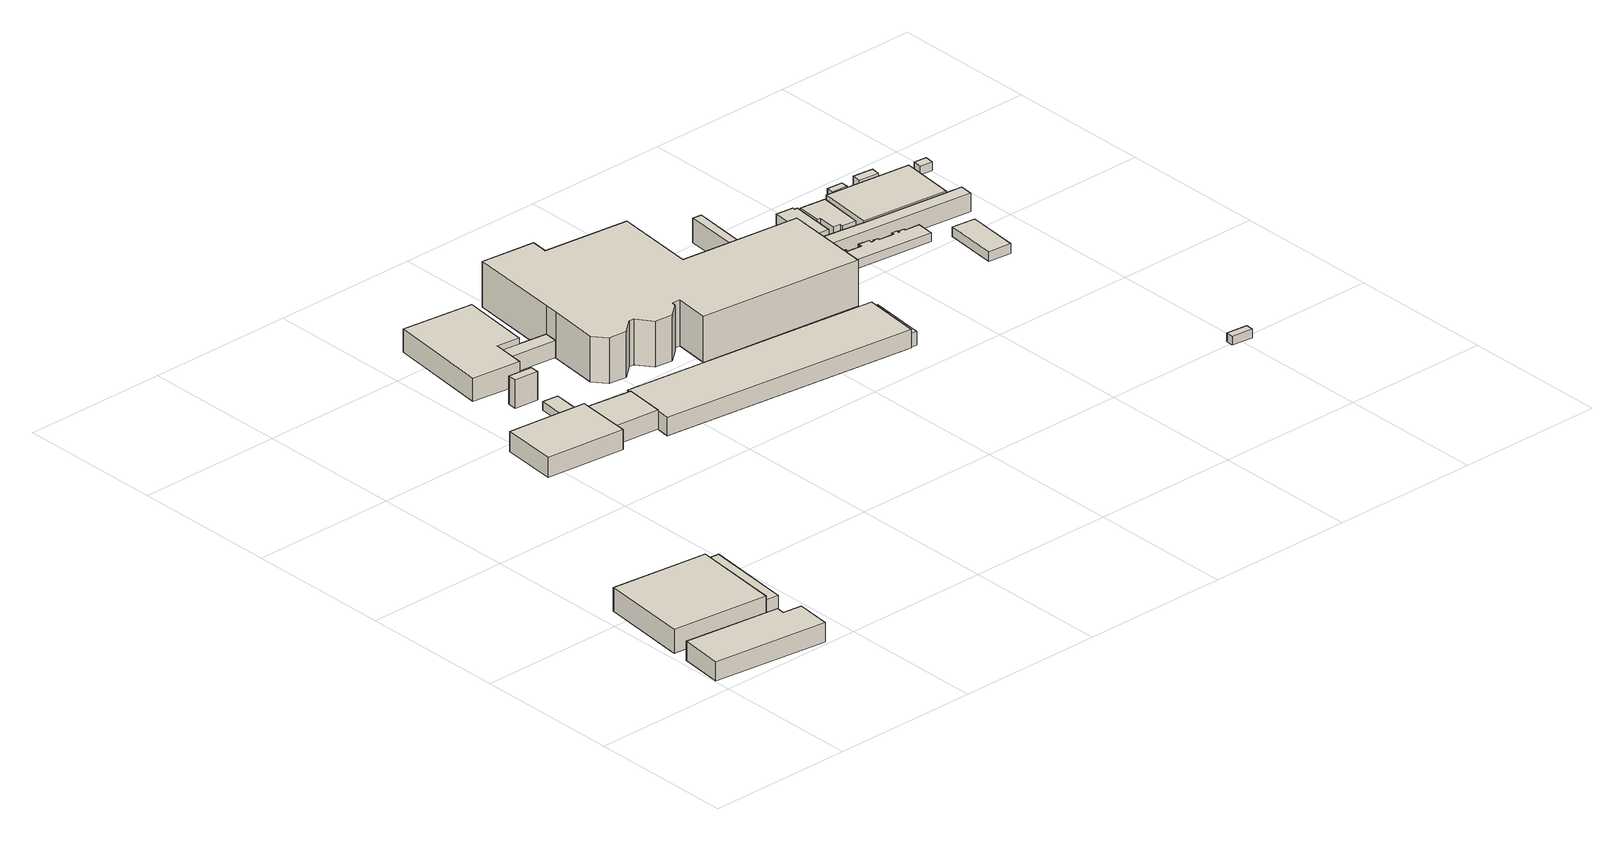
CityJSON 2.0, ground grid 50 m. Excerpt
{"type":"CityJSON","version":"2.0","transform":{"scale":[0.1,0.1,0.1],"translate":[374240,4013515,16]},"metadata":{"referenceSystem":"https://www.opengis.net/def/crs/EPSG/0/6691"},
"CityObjects":{
"building1":{"type":"Building","attributes":{"枝番":1,"利根川水系渡良瀬川洪水浸水想定区域（計画規模）.規模":"L1","利根川水系渡良瀬川洪水浸水想定区域（計画規模）.浸水ランク":"2","利根川水系渡良瀬川洪水浸水想定区域（計画規模）.浸水深":0.95,"利根川水系渡良瀬川洪水浸水想定区域（計画規模）.継続時間":6.6,"利根川水系渡良瀬川洪水浸水想定区域（想定最大規模）.規模":"L2","利根川水系渡良瀬川洪水浸水想定区域（想定最大規模）.浸水ランク":"2","利根川水系渡良瀬川洪水浸水想定区域（想定最大規模）.浸水深":1.32,"利根川水系渡良瀬川洪水浸水想定区域（想定最大規模）.継続時間":98.1,"利根川水系矢場川洪水浸水想定区域（想定最大規模）.規模":"L2","利根川水系矢場川洪水浸水想定区域（想定最大規模）.浸水ランク":"1","利根川水系矢場川洪水浸水想定区域（想定最大規模）.浸水深":0.02,"利根川水系多々良川洪水浸水想定区域（想定最大規模）.規模":"L2","利根川水系多々良川洪水浸水想定区域（想定最大規模）.浸水ランク":"1","利根川水系多々良川洪水浸水想定区域（想定最大規模）.浸水深":0.11,"利根川水系利根川洪水浸水想定区域（計画規模）.規模":"L1","利根川水系利根川洪水浸水想定区域（計画規模）.浸水ランク":"2","利根川水系利根川洪水浸水想定区域（計画規模）.浸水深":2.3,"利根川水系利根川洪水浸水想定区域（想定最大規模）.規模":"L2","利根川水系利根川洪水浸水想定区域（想定最大規模）.浸水ランク":"3","利根川水系利根川洪水浸水想定区域（想定最大規模）.浸水深":4.53,"usage":"441","measuredHeight":7.4,"BuildingDetails.prefecture":"10","BuildingDetails.city":"10207","BuildingDetails.surveyYear":2016},"geometry":[{"type":"Solid","lod":"1","boundaries":[[[[0,1,2,3,4,5]],[[4,6,7,5]],[[3,8,6,4]],[[2,9,8,3]],[[1,10,9,2]],[[0,11,10,1]],[[5,7,11,0]],[[6,8,9,10,11,7]]]]}]},
"building2":{"type":"Building","attributes":{"枝番":1,"利根川水系渡良瀬川洪水浸水想定区域（計画規模）.規模":"L1","利根川水系渡良瀬川洪水浸水想定区域（計画規模）.浸水ランク":"2","利根川水系渡良瀬川洪水浸水想定区域（計画規模）.浸水深":1.61,"利根川水系渡良瀬川洪水浸水想定区域（計画規模）.継続時間":6.2,"利根川水系渡良瀬川洪水浸水想定区域（想定最大規模）.規模":"L2","利根川水系渡良瀬川洪水浸水想定区域（想定最大規模）.浸水ランク":"2","利根川水系渡良瀬川洪水浸水想定区域（想定最大規模）.浸水深":2.02,"利根川水系渡良瀬川洪水浸水想定区域（想定最大規模）.継続時間":86.6,"利根川水系矢場川洪水浸水想定区域（想定最大規模）.規模":"L2","利根川水系矢場川洪水浸水想定区域（想定最大規模）.浸水ランク":"2","利根川水系矢場川洪水浸水想定区域（想定最大規模）.浸水深":0.67,"利根川水系多々良川洪水浸水想定区域（想定最大規模）.規模":"L2","利根川水系多々良川洪水浸水想定区域（想定最大規模）.浸水ランク":"2","利根川水系多々良川洪水浸水想定区域（想定最大規模）.浸水深":0.65,"利根川水系利根川洪水浸水想定区域（計画規模）.規模":"L1","利根川水系利根川洪水浸水想定区域（計画規模）.浸水ランク":"3","利根川水系利根川洪水浸水想定区域（計画規模）.浸水深":3,"利根川水系利根川洪水浸水想定区域（想定最大規模）.規模":"L2","利根川水系利根川洪水浸水想定区域（想定最大規模）.浸水ランク":"4","利根川水系利根川洪水浸水想定区域（想定最大規模）.浸水深":5.23,"usage":"441","measuredHeight":8.7,"BuildingDetails.prefecture":"10","BuildingDetails.city":"10207","BuildingDetails.surveyYear":2016},"geometry":[{"type":"Solid","lod":"1","boundaries":[[[[12,13,14,15]],[[14,16,17,15]],[[13,18,16,14]],[[12,19,18,13]],[[15,17,19,12]],[[16,18,19,17]]]]}]},
"building3":{"type":"Building","attributes":{"枝番":1,"利根川水系渡良瀬川洪水浸水想定区域（計画規模）.規模":"L1","利根川水系渡良瀬川洪水浸水想定区域（計画規模）.浸水ランク":"2","利根川水系渡良瀬川洪水浸水想定区域（計画規模）.浸水深":1.29,"利根川水系渡良瀬川洪水浸水想定区域（計画規模）.継続時間":6.2,"利根川水系渡良瀬川洪水浸水想定区域（想定最大規模）.規模":"L2","利根川水系渡良瀬川洪水浸水想定区域（想定最大規模）.浸水ランク":"2","利根川水系渡良瀬川洪水浸水想定区域（想定最大規模）.浸水深":1.92,"利根川水系渡良瀬川洪水浸水想定区域（想定最大規模）.継続時間":86.6,"利根川水系矢場川洪水浸水想定区域（想定最大規模）.規模":"L2","利根川水系矢場川洪水浸水想定区域（想定最大規模）.浸水ランク":"1","利根川水系矢場川洪水浸水想定区域（想定最大規模）.浸水深":0.46,"利根川水系多々良川洪水浸水想定区域（想定最大規模）.規模":"L2","利根川水系多々良川洪水浸水想定区域（想定最大規模）.浸水ランク":"1","利根川水系多々良川洪水浸水想定区域（想定最大規模）.浸水深":0.44,"利根川水系利根川洪水浸水想定区域（計画規模）.規模":"L1","利根川水系利根川洪水浸水想定区域（計画規模）.浸水ランク":"2","利根川水系利根川洪水浸水想定区域（計画規模）.浸水深":2.9,"利根川水系利根川洪水浸水想定区域（想定最大規模）.規模":"L2","利根川水系利根川洪水浸水想定区域（想定最大規模）.浸水ランク":"4","利根川水系利根川洪水浸水想定区域（想定最大規模）.浸水深":5.13,"measuredHeight":6.8,"BuildingDetails.prefecture":"10","BuildingDetails.city":"10207"},"geometry":[{"type":"Solid","lod":"1","boundaries":[[[[20,21,22,23]],[[22,24,25,23]],[[21,26,24,22]],[[20,27,26,21]],[[23,25,27,20]],[[24,26,27,25]]]]}]},
"building4":{"type":"Building","attributes":{"枝番":1,"利根川水系渡良瀬川洪水浸水想定区域（計画規模）.規模":"L1","利根川水系渡良瀬川洪水浸水想定区域（計画規模）.浸水ランク":"2","利根川水系渡良瀬川洪水浸水想定区域（計画規模）.浸水深":1.12,"利根川水系渡良瀬川洪水浸水想定区域（計画規模）.継続時間":8.9,"利根川水系渡良瀬川洪水浸水想定区域（想定最大規模）.規模":"L2","利根川水系渡良瀬川洪水浸水想定区域（想定最大規模）.浸水ランク":"2","利根川水系渡良瀬川洪水浸水想定区域（想定最大規模）.浸水深":1.72,"利根川水系渡良瀬川洪水浸水想定区域（想定最大規模）.継続時間":135,"利根川水系矢場川洪水浸水想定区域（想定最大規模）.規模":"L2","利根川水系矢場川洪水浸水想定区域（想定最大規模）.浸水ランク":"1","利根川水系矢場川洪水浸水想定区域（想定最大規模）.浸水深":0.35,"利根川水系多々良川洪水浸水想定区域（想定最大規模）.規模":"L2","利根川水系多々良川洪水浸水想定区域（想定最大規模）.浸水ランク":"1","利根川水系多々良川洪水浸水想定区域（想定最大規模）.浸水深":0.33,"利根川水系利根川洪水浸水想定区域（計画規模）.規模":"L1","利根川水系利根川洪水浸水想定区域（計画規模）.浸水ランク":"2","利根川水系利根川洪水浸水想定区域（計画規模）.浸水深":2.7,"利根川水系利根川洪水浸水想定区域（想定最大規模）.規模":"L2","利根川水系利根川洪水浸水想定区域（想定最大規模）.浸水ランク":"3","利根川水系利根川洪水浸水想定区域（想定最大規模）.浸水深":4.93,"usage":"441","measuredHeight":7.6,"BuildingDetails.prefecture":"10","BuildingDetails.city":"10207","BuildingDetails.surveyYear":2016},"geometry":[{"type":"Solid","lod":"1","boundaries":[[[[28,29,30,31,32,33]],[[32,34,35,33]],[[31,36,34,32]],[[30,37,36,31]],[[29,38,37,30]],[[28,39,38,29]],[[33,35,39,28]],[[34,36,37,38,39,35]]]]}]},
"building5":{"type":"Building","attributes":{"枝番":1,"利根川水系渡良瀬川洪水浸水想定区域（計画規模）.規模":"L1","利根川水系渡良瀬川洪水浸水想定区域（計画規模）.浸水ランク":"2","利根川水系渡良瀬川洪水浸水想定区域（計画規模）.浸水深":1.1,"利根川水系渡良瀬川洪水浸水想定区域（計画規模）.継続時間":8.9,"利根川水系渡良瀬川洪水浸水想定区域（想定最大規模）.規模":"L2","利根川水系渡良瀬川洪水浸水想定区域（想定最大規模）.浸水ランク":"2","利根川水系渡良瀬川洪水浸水想定区域（想定最大規模）.浸水深":1.64,"利根川水系渡良瀬川洪水浸水想定区域（想定最大規模）.継続時間":135,"利根川水系矢場川洪水浸水想定区域（想定最大規模）.規模":"L2","利根川水系矢場川洪水浸水想定区域（想定最大規模）.浸水ランク":"1","利根川水系矢場川洪水浸水想定区域（想定最大規模）.浸水深":0.23,"利根川水系多々良川洪水浸水想定区域（想定最大規模）.規模":"L2","利根川水系多々良川洪水浸水想定区域（想定最大規模）.浸水ランク":"1","利根川水系多々良川洪水浸水想定区域（想定最大規模）.浸水深":0.21,"利根川水系利根川洪水浸水想定区域（計画規模）.規模":"L1","利根川水系利根川洪水浸水想定区域（計画規模）.浸水ランク":"2","利根川水系利根川洪水浸水想定区域（計画規模）.浸水深":2.6,"利根川水系利根川洪水浸水想定区域（想定最大規模）.規模":"L2","利根川水系利根川洪水浸水想定区域（想定最大規模）.浸水ランク":"3","利根川水系利根川洪水浸水想定区域（想定最大規模）.浸水深":4.83,"usage":"441","measuredHeight":4,"BuildingDetails.prefecture":"10","BuildingDetails.city":"10207","BuildingDetails.surveyYear":2016},"geometry":[{"type":"Solid","lod":"1","boundaries":[[[[40,41,42,43]],[[42,44,45,43]],[[41,46,44,42]],[[40,47,46,41]],[[43,45,47,40]],[[44,46,47,45]]]]}]},
"building6":{"type":"Building","attributes":{"枝番":1,"利根川水系渡良瀬川洪水浸水想定区域（計画規模）.規模":"L1","利根川水系渡良瀬川洪水浸水想定区域（計画規模）.浸水ランク":"2","利根川水系渡良瀬川洪水浸水想定区域（計画規模）.浸水深":1.54,"利根川水系渡良瀬川洪水浸水想定区域（計画規模）.継続時間":9.8,"利根川水系渡良瀬川洪水浸水想定区域（想定最大規模）.規模":"L2","利根川水系渡良瀬川洪水浸水想定区域（想定最大規模）.浸水ランク":"2","利根川水系渡良瀬川洪水浸水想定区域（想定最大規模）.浸水深":1.59,"利根川水系渡良瀬川洪水浸水想定区域（想定最大規模）.継続時間":110.1,"利根川水系矢場川洪水浸水想定区域（想定最大規模）.規模":"L2","利根川水系矢場川洪水浸水想定区域（想定最大規模）.浸水ランク":"1","利根川水系矢場川洪水浸水想定区域（想定最大規模）.浸水深":0.13,"利根川水系多々良川洪水浸水想定区域（想定最大規模）.規模":"L2","利根川水系多々良川洪水浸水想定区域（想定最大規模）.浸水ランク":"1","利根川水系多々良川洪水浸水想定区域（想定最大規模）.浸水深":0.11,"利根川水系利根川洪水浸水想定区域（計画規模）.規模":"L1","利根川水系利根川洪水浸水想定区域（計画規模）.浸水ランク":"2","利根川水系利根川洪水浸水想定区域（計画規模）.浸水深":2.5,"利根川水系利根川洪水浸水想定区域（想定最大規模）.規模":"L2","利根川水系利根川洪水浸水想定区域（想定最大規模）.浸水ランク":"3","利根川水系利根川洪水浸水想定区域（想定最大規模）.浸水深":4.73,"measuredHeight":15.4,"BuildingDetails.prefecture":"10","BuildingDetails.city":"10207"},"geometry":[{"type":"Solid","lod":"1","boundaries":[[[[48,49,50,51]],[[50,52,53,51]],[[49,54,52,50]],[[48,55,54,49]],[[51,53,55,48]],[[52,54,55,53]]]]}]},
"building7":{"type":"Building","attributes":{"枝番":1,"利根川水系渡良瀬川洪水浸水想定区域（計画規模）.規模":"L1","利根川水系渡良瀬川洪水浸水想定区域（計画規模）.浸水ランク":"2","利根川水系渡良瀬川洪水浸水想定区域（計画規模）.浸水深":0.89,"利根川水系渡良瀬川洪水浸水想定区域（計画規模）.継続時間":5.8,"利根川水系渡良瀬川洪水浸水想定区域（想定最大規模）.規模":"L2","利根川水系渡良瀬川洪水浸水想定区域（想定最大規模）.浸水ランク":"2","利根川水系渡良瀬川洪水浸水想定区域（想定最大規模）.浸水深":1.62,"利根川水系渡良瀬川洪水浸水想定区域（想定最大規模）.継続時間":118.9,"利根川水系矢場川洪水浸水想定区域（想定最大規模）.規模":"L2","利根川水系矢場川洪水浸水想定区域（想定最大規模）.浸水ランク":"1","利根川水系矢場川洪水浸水想定区域（想定最大規模）.浸水深":0.22,"利根川水系多々良川洪水浸水想定区域（想定最大規模）.規模":"L2","利根川水系多々良川洪水浸水想定区域（想定最大規模）.浸水ランク":"1","利根川水系多々良川洪水浸水想定区域（想定最大規模）.浸水深":0.2,"利根川水系利根川洪水浸水想定区域（計画規模）.規模":"L1","利根川水系利根川洪水浸水想定区域（計画規模）.浸水ランク":"2","利根川水系利根川洪水浸水想定区域（計画規模）.浸水深":2.6,"利根川水系利根川洪水浸水想定区域（想定最大規模）.規模":"L2","利根川水系利根川洪水浸水想定区域（想定最大規模）.浸水ランク":"3","利根川水系利根川洪水浸水想定区域（想定最大規模）.浸水深":4.83,"usage":"441","measuredHeight":7.1,"BuildingDetails.prefecture":"10","BuildingDetails.city":"10207","BuildingDetails.surveyYear":2016},"geometry":[{"type":"Solid","lod":"1","boundaries":[[[[32,31,56,57]],[[56,58,59,57]],[[31,60,58,56]],[[32,61,60,31]],[[57,59,61,32]],[[58,60,61,59]]]]}]},
"building8":{"type":"Building","attributes":{"枝番":1,"利根川水系渡良瀬川洪水浸水想定区域（計画規模）.規模":"L1","利根川水系渡良瀬川洪水浸水想定区域（計画規模）.浸水ランク":"2","利根川水系渡良瀬川洪水浸水想定区域（計画規模）.浸水深":1.83,"利根川水系渡良瀬川洪水浸水想定区域（計画規模）.継続時間":10.4,"利根川水系渡良瀬川洪水浸水想定区域（想定最大規模）.規模":"L2","利根川水系渡良瀬川洪水浸水想定区域（想定最大規模）.浸水ランク":"2","利根川水系渡良瀬川洪水浸水想定区域（想定最大規模）.浸水深":1.82,"利根川水系渡良瀬川洪水浸水想定区域（想定最大規模）.継続時間":111.4,"利根川水系矢場川洪水浸水想定区域（想定最大規模）.規模":"L2","利根川水系矢場川洪水浸水想定区域（想定最大規模）.浸水ランク":"1","利根川水系矢場川洪水浸水想定区域（想定最大規模）.浸水深":0.18,"利根川水系多々良川洪水浸水想定区域（想定最大規模）.規模":"L2","利根川水系多々良川洪水浸水想定区域（想定最大規模）.浸水ランク":"1","利根川水系多々良川洪水浸水想定区域（想定最大規模）.浸水深":0.16,"利根川水系利根川洪水浸水想定区域（計画規模）.規模":"L1","利根川水系利根川洪水浸水想定区域（計画規模）.浸水ランク":"2","利根川水系利根川洪水浸水想定区域（計画規模）.浸水深":2.6,"利根川水系利根川洪水浸水想定区域（想定最大規模）.規模":"L2","利根川水系利根川洪水浸水想定区域（想定最大規模）.浸水ランク":"3","利根川水系利根川洪水浸水想定区域（想定最大規模）.浸水深":4.83,"usage":"441","measuredHeight":8.2,"BuildingDetails.prefecture":"10","BuildingDetails.city":"10207","BuildingDetails.surveyYear":2016},"geometry":[{"type":"Solid","lod":"1","boundaries":[[[[62,63,64,65,66,67,68]],[[67,69,70,68]],[[66,71,69,67]],[[65,72,71,66]],[[64,73,72,65]],[[63,74,73,64]],[[62,75,74,63]],[[68,70,75,62]],[[69,71,72,73,74,75,70]]]]}]},
"building9":{"type":"Building","attributes":{"枝番":1,"利根川水系渡良瀬川洪水浸水想定区域（計画規模）.規模":"L1","利根川水系渡良瀬川洪水浸水想定区域（計画規模）.浸水ランク":"2","利根川水系渡良瀬川洪水浸水想定区域（計画規模）.浸水深":1.47,"利根川水系渡良瀬川洪水浸水想定区域（計画規模）.継続時間":9.2,"利根川水系渡良瀬川洪水浸水想定区域（想定最大規模）.規模":"L2","利根川水系渡良瀬川洪水浸水想定区域（想定最大規模）.浸水ランク":"2","利根川水系渡良瀬川洪水浸水想定区域（想定最大規模）.浸水深":1.46,"利根川水系渡良瀬川洪水浸水想定区域（想定最大規模）.継続時間":84.3,"利根川水系矢場川洪水浸水想定区域（想定最大規模）.規模":"L2","利根川水系矢場川洪水浸水想定区域（想定最大規模）.浸水ランク":"1","利根川水系矢場川洪水浸水想定区域（想定最大規模）.浸水深":0.11,"利根川水系多々良川洪水浸水想定区域（想定最大規模）.規模":"L2","利根川水系多々良川洪水浸水想定区域（想定最大規模）.浸水ランク":"1","利根川水系多々良川洪水浸水想定区域（想定最大規模）.浸水深":0.09,"利根川水系利根川洪水浸水想定区域（計画規模）.規模":"L1","利根川水系利根川洪水浸水想定区域（計画規模）.浸水ランク":"2","利根川水系利根川洪水浸水想定区域（計画規模）.浸水深":2.3,"利根川水系利根川洪水浸水想定区域（想定最大規模）.規模":"L2","利根川水系利根川洪水浸水想定区域（想定最大規模）.浸水ランク":"3","利根川水系利根川洪水浸水想定区域（想定最大規模）.浸水深":4.53,"measuredHeight":10.1,"BuildingDetails.prefecture":"10","BuildingDetails.city":"10207"},"geometry":[{"type":"Solid","lod":"1","boundaries":[[[[76,77,78,79]],[[78,80,81,79]],[[77,82,80,78]],[[76,83,82,77]],[[79,81,83,76]],[[80,82,83,81]]]]}]},
"building10":{"type":"Building","attributes":{"枝番":1,"利根川水系渡良瀬川洪水浸水想定区域（計画規模）.規模":"L1","利根川水系渡良瀬川洪水浸水想定区域（計画規模）.浸水ランク":"2","利根川水系渡良瀬川洪水浸水想定区域（計画規模）.浸水深":1.12,"利根川水系渡良瀬川洪水浸水想定区域（計画規模）.継続時間":9.2,"利根川水系渡良瀬川洪水浸水想定区域（想定最大規模）.規模":"L2","利根川水系渡良瀬川洪水浸水想定区域（想定最大規模）.浸水ランク":"2","利根川水系渡良瀬川洪水浸水想定区域（想定最大規模）.浸水深":1.92,"利根川水系渡良瀬川洪水浸水想定区域（想定最大規模）.継続時間":147.1,"利根川水系矢場川洪水浸水想定区域（想定最大規模）.規模":"L2","利根川水系矢場川洪水浸水想定区域（想定最大規模）.浸水ランク":"1","利根川水系矢場川洪水浸水想定区域（想定最大規模）.浸水深":0.46,"利根川水系多々良川洪水浸水想定区域（想定最大規模）.規模":"L2","利根川水系多々良川洪水浸水想定区域（想定最大規模）.浸水ランク":"1","利根川水系多々良川洪水浸水想定区域（想定最大規模）.浸水深":0.44,"利根川水系利根川洪水浸水想定区域（計画規模）.規模":"L1","利根川水系利根川洪水浸水想定区域（計画規模）.浸水ランク":"2","利根川水系利根川洪水浸水想定区域（計画規模）.浸水深":2.9,"利根川水系利根川洪水浸水想定区域（想定最大規模）.規模":"L2","利根川水系利根川洪水浸水想定区域（想定最大規模）.浸水ランク":"4","利根川水系利根川洪水浸水想定区域（想定最大規模）.浸水深":5.13,"usage":"441","measuredHeight":6.5,"BuildingDetails.prefecture":"10","BuildingDetails.city":"10207","BuildingDetails.surveyYear":2016},"geometry":[{"type":"Solid","lod":"1","boundaries":[[[[84,85,86,87,88,89]],[[88,90,91,89]],[[87,92,90,88]],[[86,93,92,87]],[[85,94,93,86]],[[84,95,94,85]],[[89,91,95,84]],[[90,92,93,94,95,91]]]]}]},
"building11":{"type":"Building","attributes":{"枝番":1,"利根川水系渡良瀬川洪水浸水想定区域（計画規模）.規模":"L1","利根川水系渡良瀬川洪水浸水想定区域（計画規模）.浸水ランク":"2","利根川水系渡良瀬川洪水浸水想定区域（計画規模）.浸水深":1.59,"利根川水系渡良瀬川洪水浸水想定区域（計画規模）.継続時間":9.1,"利根川水系渡良瀬川洪水浸水想定区域（想定最大規模）.規模":"L2","利根川水系渡良瀬川洪水浸水想定区域（想定最大規模）.浸水ランク":"2","利根川水系渡良瀬川洪水浸水想定区域（想定最大規模）.浸水深":1.58,"利根川水系渡良瀬川洪水浸水想定区域（想定最大規模）.継続時間":83,"利根川水系矢場川洪水浸水想定区域（想定最大規模）.規模":"L2","利根川水系矢場川洪水浸水想定区域（想定最大規模）.浸水ランク":"1","利根川水系矢場川洪水浸水想定区域（想定最大規模）.浸水深":0.01,"利根川水系多々良川洪水浸水想定区域（想定最大規模）.規模":"L2","利根川水系多々良川洪水浸水想定区域（想定最大規模）.浸水ランク":"1","利根川水系多々良川洪水浸水想定区域（想定最大規模）.浸水深":0.1,"利根川水系利根川洪水浸水想定区域（計画規模）.規模":"L1","利根川水系利根川洪水浸水想定区域（計画規模）.浸水ランク":"2","利根川水系利根川洪水浸水想定区域（計画規模）.浸水深":2.4,"利根川水系利根川洪水浸水想定区域（想定最大規模）.規模":"L2","利根川水系利根川洪水浸水想定区域（想定最大規模）.浸水ランク":"3","利根川水系利根川洪水浸水想定区域（想定最大規模）.浸水深":4.63,"usage":"441","measuredHeight":17.5,"BuildingDetails.prefecture":"10","BuildingDetails.city":"10207","BuildingDetails.surveyYear":2016},"geometry":[{"type":"Solid","lod":"1","boundaries":[[[[96,97,98,99,100,101,102,103,104,105,106,107,108,109,110,111,112,113,114,115]],[[114,116,117,115]],[[113,118,116,114]],[[112,119,118,113]],[[111,120,119,112]],[[110,121,120,111]],[[109,122,121,110]],[[108,123,122,109]],[[107,124,123,108]],[[106,125,124,107]],[[105,126,125,106]],[[104,127,126,105]],[[103,128,127,104]],[[102,129,128,103]],[[101,130,129,102]],[[100,131,130,101]],[[99,132,131,100]],[[98,133,132,99]],[[97,134,133,98]],[[96,135,134,97]],[[115,117,135,96]],[[116,118,119,120,121,122,123,124,125,126,127,128,129,130,131,132,133,134,135,117]]]]}]},
"building12":{"type":"Building","attributes":{"枝番":1,"利根川水系渡良瀬川洪水浸水想定区域（計画規模）.規模":"L1","利根川水系渡良瀬川洪水浸水想定区域（計画規模）.浸水ランク":"2","利根川水系渡良瀬川洪水浸水想定区域（計画規模）.浸水深":0.91,"利根川水系渡良瀬川洪水浸水想定区域（計画規模）.継続時間":8.2,"利根川水系渡良瀬川洪水浸水想定区域（想定最大規模）.規模":"L2","利根川水系渡良瀬川洪水浸水想定区域（想定最大規模）.浸水ランク":"2","利根川水系渡良瀬川洪水浸水想定区域（想定最大規模）.浸水深":1.72,"利根川水系渡良瀬川洪水浸水想定区域（想定最大規模）.継続時間":136.8,"利根川水系矢場川洪水浸水想定区域（想定最大規模）.規模":"L2","利根川水系矢場川洪水浸水想定区域（想定最大規模）.浸水ランク":"1","利根川水系矢場川洪水浸水想定区域（想定最大規模）.浸水深":0.2,"利根川水系多々良川洪水浸水想定区域（想定最大規模）.規模":"L2","利根川水系多々良川洪水浸水想定区域（想定最大規模）.浸水ランク":"1","利根川水系多々良川洪水浸水想定区域（想定最大規模）.浸水深":0.18,"利根川水系利根川洪水浸水想定区域（計画規模）.規模":"L1","利根川水系利根川洪水浸水想定区域（計画規模）.浸水ランク":"2","利根川水系利根川洪水浸水想定区域（計画規模）.浸水深":2.7,"利根川水系利根川洪水浸水想定区域（想定最大規模）.規模":"L2","利根川水系利根川洪水浸水想定区域（想定最大規模）.浸水ランク":"3","利根川水系利根川洪水浸水想定区域（想定最大規模）.浸水深":4.93,"measuredHeight":6.1,"BuildingDetails.prefecture":"10","BuildingDetails.city":"10207"},"geometry":[{"type":"Solid","lod":"1","boundaries":[[[[136,88,137,138]],[[137,139,140,138]],[[88,141,139,137]],[[136,142,141,88]],[[138,140,142,136]],[[139,141,142,140]]]]}]},
"building13":{"type":"Building","attributes":{"枝番":1,"利根川水系渡良瀬川洪水浸水想定区域（計画規模）.規模":"L1","利根川水系渡良瀬川洪水浸水想定区域（計画規模）.浸水ランク":"2","利根川水系渡良瀬川洪水浸水想定区域（計画規模）.浸水深":2.06,"利根川水系渡良瀬川洪水浸水想定区域（計画規模）.継続時間":10.7,"利根川水系渡良瀬川洪水浸水想定区域（想定最大規模）.規模":"L2","利根川水系渡良瀬川洪水浸水想定区域（想定最大規模）.浸水ランク":"2","利根川水系渡良瀬川洪水浸水想定区域（想定最大規模）.浸水深":2.04,"利根川水系渡良瀬川洪水浸水想定区域（想定最大規模）.継続時間":111.4,"利根川水系矢場川洪水浸水想定区域（想定最大規模）.規模":"L2","利根川水系矢場川洪水浸水想定区域（想定最大規模）.浸水ランク":"1","利根川水系矢場川洪水浸水想定区域（想定最大規模）.浸水深":0.23,"利根川水系利根川洪水浸水想定区域（計画規模）.規模":"L1","利根川水系利根川洪水浸水想定区域（計画規模）.浸水ランク":"2","利根川水系利根川洪水浸水想定区域（計画規模）.浸水深":2.7,"利根川水系利根川洪水浸水想定区域（想定最大規模）.規模":"L2","利根川水系利根川洪水浸水想定区域（想定最大規模）.浸水ランク":"3","利根川水系利根川洪水浸水想定区域（想定最大規模）.浸水深":4.93,"usage":"441","measuredHeight":10.4,"BuildingDetails.prefecture":"10","BuildingDetails.city":"10207","BuildingDetails.surveyYear":2016},"geometry":[{"type":"Solid","lod":"1","boundaries":[[[[143,144,145,146]],[[145,147,148,146]],[[144,149,147,145]],[[143,150,149,144]],[[146,148,150,143]],[[147,149,150,148]]]]}]},
"building14":{"type":"Building","attributes":{"枝番":1,"利根川水系渡良瀬川洪水浸水想定区域（計画規模）.規模":"L1","利根川水系渡良瀬川洪水浸水想定区域（計画規模）.浸水ランク":"2","利根川水系渡良瀬川洪水浸水想定区域（計画規模）.浸水深":0.77,"利根川水系渡良瀬川洪水浸水想定区域（計画規模）.継続時間":12.2,"利根川水系渡良瀬川洪水浸水想定区域（想定最大規模）.規模":"L2","利根川水系渡良瀬川洪水浸水想定区域（想定最大規模）.浸水ランク":"2","利根川水系渡良瀬川洪水浸水想定区域（想定最大規模）.浸水深":1.53,"利根川水系渡良瀬川洪水浸水想定区域（想定最大規模）.継続時間":137.8,"利根川水系矢場川洪水浸水想定区域（想定最大規模）.規模":"L2","利根川水系矢場川洪水浸水想定区域（想定最大規模）.浸水ランク":"1","利根川水系矢場川洪水浸水想定区域（想定最大規模）.浸水深":0.11,"利根川水系多々良川洪水浸水想定区域（想定最大規模）.規模":"L2","利根川水系多々良川洪水浸水想定区域（想定最大規模）.浸水ランク":"1","利根川水系多々良川洪水浸水想定区域（想定最大規模）.浸水深":0.07,"利根川水系利根川洪水浸水想定区域（計画規模）.規模":"L1","利根川水系利根川洪水浸水想定区域（計画規模）.浸水ランク":"2","利根川水系利根川洪水浸水想定区域（計画規模）.浸水深":2.5,"利根川水系利根川洪水浸水想定区域（想定最大規模）.規模":"L2","利根川水系利根川洪水浸水想定区域（想定最大規模）.浸水ランク":"3","利根川水系利根川洪水浸水想定区域（想定最大規模）.浸水深":4.73,"usage":"454","measuredHeight":8.4,"BuildingDetails.prefecture":"10","BuildingDetails.city":"10207","BuildingDetails.surveyYear":2016},"geometry":[{"type":"Solid","lod":"1","boundaries":[[[[151,152,153,154,155,156]],[[155,157,158,156]],[[154,159,157,155]],[[153,160,159,154]],[[152,161,160,153]],[[151,162,161,152]],[[156,158,162,151]],[[157,159,160,161,162,158]]]]}]},
"building15":{"type":"Building","attributes":{"枝番":1,"利根川水系渡良瀬川洪水浸水想定区域（計画規模）.規模":"L1","利根川水系渡良瀬川洪水浸水想定区域（計画規模）.浸水ランク":"2","利根川水系渡良瀬川洪水浸水想定区域（計画規模）.浸水深":0.78,"利根川水系渡良瀬川洪水浸水想定区域（計画規模）.継続時間":6.1,"利根川水系渡良瀬川洪水浸水想定区域（想定最大規模）.規模":"L2","利根川水系渡良瀬川洪水浸水想定区域（想定最大規模）.浸水ランク":"2","利根川水系渡良瀬川洪水浸水想定区域（想定最大規模）.浸水深":1.62,"利根川水系渡良瀬川洪水浸水想定区域（想定最大規模）.継続時間":118.9,"利根川水系矢場川洪水浸水想定区域（想定最大規模）.規模":"L2","利根川水系矢場川洪水浸水想定区域（想定最大規模）.浸水ランク":"1","利根川水系矢場川洪水浸水想定区域（想定最大規模）.浸水深":0.07,"利根川水系多々良川洪水浸水想定区域（想定最大規模）.規模":"L2","利根川水系多々良川洪水浸水想定区域（想定最大規模）.浸水ランク":"1","利根川水系多々良川洪水浸水想定区域（想定最大規模）.浸水深":0.15,"利根川水系利根川洪水浸水想定区域（計画規模）.規模":"L1","利根川水系利根川洪水浸水想定区域（計画規模）.浸水ランク":"2","利根川水系利根川洪水浸水想定区域（計画規模）.浸水深":2.6,"利根川水系利根川洪水浸水想定区域（想定最大規模）.規模":"L2","利根川水系利根川洪水浸水想定区域（想定最大規模）.浸水ランク":"3","利根川水系利根川洪水浸水想定区域（想定最大規模）.浸水深":4.83,"measuredHeight":3.1,"BuildingDetails.prefecture":"10","BuildingDetails.city":"10207"},"geometry":[{"type":"Solid","lod":"1","boundaries":[[[[163,164,165,166,167,168,169,170,171,172,173,174,175,176,177,178,179,180,181,182,183,184]],[[183,185,186,184]],[[182,187,185,183]],[[181,188,187,182]],[[180,189,188,181]],[[179,190,189,180]],[[178,191,190,179]],[[177,192,191,178]],[[176,193,192,177]],[[175,194,193,176]],[[174,195,194,175]],[[173,196,195,174]],[[172,197,196,173]],[[171,198,197,172]],[[170,199,198,171]],[[169,200,199,170]],[[168,201,200,169]],[[167,202,201,168]],[[166,203,202,167]],[[165,204,203,166]],[[164,205,204,165]],[[163,206,205,164]],[[184,186,206,163]],[[185,187,188,189,190,191,192,193,194,195,196,197,198,199,200,201,202,203,204,205,206,186]]]]}]},
"building16":{"type":"Building","attributes":{"枝番":1,"利根川水系渡良瀬川洪水浸水想定区域（計画規模）.規模":"L1","利根川水系渡良瀬川洪水浸水想定区域（計画規模）.浸水ランク":"2","利根川水系渡良瀬川洪水浸水想定区域（計画規模）.浸水深":1.11,"利根川水系渡良瀬川洪水浸水想定区域（計画規模）.継続時間":12.2,"利根川水系渡良瀬川洪水浸水想定区域（想定最大規模）.規模":"L2","利根川水系渡良瀬川洪水浸水想定区域（想定最大規模）.浸水ランク":"2","利根川水系渡良瀬川洪水浸水想定区域（想定最大規模）.浸水深":1.68,"利根川水系渡良瀬川洪水浸水想定区域（想定最大規模）.継続時間":137.8,"利根川水系矢場川洪水浸水想定区域（想定最大規模）.規模":"L2","利根川水系矢場川洪水浸水想定区域（想定最大規模）.浸水ランク":"1","利根川水系矢場川洪水浸水想定区域（想定最大規模）.浸水深":0.09,"利根川水系多々良川洪水浸水想定区域（想定最大規模）.規模":"L2","利根川水系多々良川洪水浸水想定区域（想定最大規模）.浸水ランク":"1","利根川水系多々良川洪水浸水想定区域（想定最大規模）.浸水深":0.06,"利根川水系利根川洪水浸水想定区域（計画規模）.規模":"L1","利根川水系利根川洪水浸水想定区域（計画規模）.浸水ランク":"2","利根川水系利根川洪水浸水想定区域（計画規模）.浸水深":2.6,"利根川水系利根川洪水浸水想定区域（想定最大規模）.規模":"L2","利根川水系利根川洪水浸水想定区域（想定最大規模）.浸水ランク":"3","利根川水系利根川洪水浸水想定区域（想定最大規模）.浸水深":4.83,"usage":"401","measuredHeight":6,"BuildingDetails.prefecture":"10","BuildingDetails.city":"10207","BuildingDetails.surveyYear":2016},"geometry":[{"type":"Solid","lod":"1","boundaries":[[[[207,208,209,210,211,212,213,214]],[[213,215,216,214]],[[212,217,215,213]],[[211,218,217,212]],[[210,219,218,211]],[[209,220,219,210]],[[208,221,220,209]],[[207,222,221,208]],[[214,216,222,207]],[[215,217,218,219,220,221,222,216]]]]}]},
"building17":{"type":"Building","attributes":{"枝番":1,"利根川水系渡良瀬川洪水浸水想定区域（計画規模）.規模":"L1","利根川水系渡良瀬川洪水浸水想定区域（計画規模）.浸水ランク":"2","利根川水系渡良瀬川洪水浸水想定区域（計画規模）.浸水深":0.6,"利根川水系渡良瀬川洪水浸水想定区域（計画規模）.継続時間":6.1,"利根川水系渡良瀬川洪水浸水想定区域（想定最大規模）.規模":"L2","利根川水系渡良瀬川洪水浸水想定区域（想定最大規模）.浸水ランク":"2","利根川水系渡良瀬川洪水浸水想定区域（想定最大規模）.浸水深":1.42,"利根川水系渡良瀬川洪水浸水想定区域（想定最大規模）.継続時間":118.9,"利根川水系矢場川洪水浸水想定区域（想定最大規模）.規模":"L2","利根川水系矢場川洪水浸水想定区域（想定最大規模）.浸水ランク":"1","利根川水系矢場川洪水浸水想定区域（想定最大規模）.浸水深":0.07,"利根川水系多々良川洪水浸水想定区域（想定最大規模）.規模":"L2","利根川水系多々良川洪水浸水想定区域（想定最大規模）.浸水ランク":"1","利根川水系多々良川洪水浸水想定区域（想定最大規模）.浸水深":0.05,"利根川水系利根川洪水浸水想定区域（計画規模）.規模":"L1","利根川水系利根川洪水浸水想定区域（計画規模）.浸水ランク":"2","利根川水系利根川洪水浸水想定区域（計画規模）.浸水深":2.4,"利根川水系利根川洪水浸水想定区域（想定最大規模）.規模":"L2","利根川水系利根川洪水浸水想定区域（想定最大規模）.浸水ランク":"3","利根川水系利根川洪水浸水想定区域（想定最大規模）.浸水深":4.63,"measuredHeight":10,"BuildingDetails.prefecture":"10","BuildingDetails.city":"10207"},"geometry":[{"type":"Solid","lod":"1","boundaries":[[[[223,224,225,226,227,228]],[[227,229,230,228]],[[226,231,229,227]],[[225,232,231,226]],[[224,233,232,225]],[[223,234,233,224]],[[228,230,234,223]],[[229,231,232,233,234,230]]]]}]},
"building18":{"type":"Building","attributes":{"枝番":1,"利根川水系渡良瀬川洪水浸水想定区域（計画規模）.規模":"L1","利根川水系渡良瀬川洪水浸水想定区域（計画規模）.浸水ランク":"2","利根川水系渡良瀬川洪水浸水想定区域（計画規模）.浸水深":0.52,"利根川水系渡良瀬川洪水浸水想定区域（計画規模）.継続時間":5.2,"利根川水系渡良瀬川洪水浸水想定区域（想定最大規模）.規模":"L2","利根川水系渡良瀬川洪水浸水想定区域（想定最大規模）.浸水ランク":"2","利根川水系渡良瀬川洪水浸水想定区域（想定最大規模）.浸水深":1.42,"利根川水系渡良瀬川洪水浸水想定区域（想定最大規模）.継続時間":120.6,"利根川水系利根川洪水浸水想定区域（計画規模）.規模":"L1","利根川水系利根川洪水浸水想定区域（計画規模）.浸水ランク":"2","利根川水系利根川洪水浸水想定区域（計画規模）.浸水深":2.4,"利根川水系利根川洪水浸水想定区域（想定最大規模）.規模":"L2","利根川水系利根川洪水浸水想定区域（想定最大規模）.浸水ランク":"3","利根川水系利根川洪水浸水想定区域（想定最大規模）.浸水深":4.63,"measuredHeight":3.4,"BuildingDetails.prefecture":"10","BuildingDetails.city":"10207"},"geometry":[{"type":"Solid","lod":"1","boundaries":[[[[235,236,237,238]],[[237,239,240,238]],[[236,241,239,237]],[[235,242,241,236]],[[238,240,242,235]],[[239,241,242,240]]]]}]},
"building19":{"type":"Building","attributes":{"枝番":1,"利根川水系渡良瀬川洪水浸水想定区域（計画規模）.規模":"L1","利根川水系渡良瀬川洪水浸水想定区域（計画規模）.浸水ランク":"2","利根川水系渡良瀬川洪水浸水想定区域（計画規模）.浸水深":0.9,"利根川水系渡良瀬川洪水浸水想定区域（計画規模）.継続時間":9.3,"利根川水系渡良瀬川洪水浸水想定区域（想定最大規模）.規模":"L2","利根川水系渡良瀬川洪水浸水想定区域（想定最大規模）.浸水ランク":"2","利根川水系渡良瀬川洪水浸水想定区域（想定最大規模）.浸水深":1.72,"利根川水系渡良瀬川洪水浸水想定区域（想定最大規模）.継続時間":148.4,"利根川水系矢場川洪水浸水想定区域（想定最大規模）.規模":"L2","利根川水系矢場川洪水浸水想定区域（想定最大規模）.浸水ランク":"1","利根川水系矢場川洪水浸水想定区域（想定最大規模）.浸水深":0.17,"利根川水系多々良川洪水浸水想定区域（想定最大規模）.規模":"L2","利根川水系多々良川洪水浸水想定区域（想定最大規模）.浸水ランク":"1","利根川水系多々良川洪水浸水想定区域（想定最大規模）.浸水深":0.14,"利根川水系利根川洪水浸水想定区域（計画規模）.規模":"L1","利根川水系利根川洪水浸水想定区域（計画規模）.浸水ランク":"2","利根川水系利根川洪水浸水想定区域（計画規模）.浸水深":2.7,"利根川水系利根川洪水浸水想定区域（想定最大規模）.規模":"L2","利根川水系利根川洪水浸水想定区域（想定最大規模）.浸水ランク":"3","利根川水系利根川洪水浸水想定区域（想定最大規模）.浸水深":4.93,"measuredHeight":3.6,"BuildingDetails.prefecture":"10","BuildingDetails.city":"10207"},"geometry":[{"type":"Solid","lod":"1","boundaries":[[[[243,244,245,246]],[[245,247,248,246]],[[244,249,247,245]],[[243,250,249,244]],[[246,248,250,243]],[[247,249,250,248]]]]}]},
"building20":{"type":"Building","attributes":{"枝番":1,"利根川水系渡良瀬川洪水浸水想定区域（計画規模）.規模":"L1","利根川水系渡良瀬川洪水浸水想定区域（計画規模）.浸水ランク":"2","利根川水系渡良瀬川洪水浸水想定区域（計画規模）.浸水深":0.92,"利根川水系渡良瀬川洪水浸水想定区域（計画規模）.継続時間":5.7,"利根川水系渡良瀬川洪水浸水想定区域（想定最大規模）.規模":"L2","利根川水系渡良瀬川洪水浸水想定区域（想定最大規模）.浸水ランク":"2","利根川水系渡良瀬川洪水浸水想定区域（想定最大規模）.浸水深":1.62,"利根川水系渡良瀬川洪水浸水想定区域（想定最大規模）.継続時間":116.1,"利根川水系矢場川洪水浸水想定区域（想定最大規模）.規模":"L2","利根川水系矢場川洪水浸水想定区域（想定最大規模）.浸水ランク":"1","利根川水系矢場川洪水浸水想定区域（想定最大規模）.浸水深":0.08,"利根川水系多々良川洪水浸水想定区域（想定最大規模）.規模":"L2","利根川水系多々良川洪水浸水想定区域（想定最大規模）.浸水ランク":"1","利根川水系多々良川洪水浸水想定区域（想定最大規模）.浸水深":0.03,"利根川水系利根川洪水浸水想定区域（計画規模）.規模":"L1","利根川水系利根川洪水浸水想定区域（計画規模）.浸水ランク":"2","利根川水系利根川洪水浸水想定区域（計画規模）.浸水深":2.6,"利根川水系利根川洪水浸水想定区域（想定最大規模）.規模":"L2","利根川水系利根川洪水浸水想定区域（想定最大規模）.浸水ランク":"3","利根川水系利根川洪水浸水想定区域（想定最大規模）.浸水深":4.83,"usage":"401","measuredHeight":7.2,"BuildingDetails.prefecture":"10","BuildingDetails.city":"10207","BuildingDetails.surveyYear":2016},"geometry":[{"type":"Solid","lod":"1","boundaries":[[[[251,252,253,254]],[[253,255,256,254]],[[252,257,255,253]],[[251,258,257,252]],[[254,256,258,251]],[[255,257,258,256]]]]}]},
"building21":{"type":"Building","attributes":{"枝番":1,"利根川水系渡良瀬川洪水浸水想定区域（計画規模）.規模":"L1","利根川水系渡良瀬川洪水浸水想定区域（計画規模）.浸水ランク":"2","利根川水系渡良瀬川洪水浸水想定区域（計画規模）.浸水深":1.31,"利根川水系渡良瀬川洪水浸水想定区域（計画規模）.継続時間":9.5,"利根川水系渡良瀬川洪水浸水想定区域（想定最大規模）.規模":"L2","利根川水系渡良瀬川洪水浸水想定区域（想定最大規模）.浸水ランク":"2","利根川水系渡良瀬川洪水浸水想定区域（想定最大規模）.浸水深":1.61,"利根川水系渡良瀬川洪水浸水想定区域（想定最大規模）.継続時間":117.3,"利根川水系矢場川洪水浸水想定区域（想定最大規模）.規模":"L2","利根川水系矢場川洪水浸水想定区域（想定最大規模）.浸水ランク":"1","利根川水系矢場川洪水浸水想定区域（想定最大規模）.浸水深":0.1,"利根川水系多々良川洪水浸水想定区域（想定最大規模）.規模":"L2","利根川水系多々良川洪水浸水想定区域（想定最大規模）.浸水ランク":"1","利根川水系多々良川洪水浸水想定区域（想定最大規模）.浸水深":0.07,"利根川水系利根川洪水浸水想定区域（計画規模）.規模":"L1","利根川水系利根川洪水浸水想定区域（計画規模）.浸水ランク":"2","利根川水系利根川洪水浸水想定区域（計画規模）.浸水深":2.6,"利根川水系利根川洪水浸水想定区域（想定最大規模）.規模":"L2","利根川水系利根川洪水浸水想定区域（想定最大規模）.浸水ランク":"3","利根川水系利根川洪水浸水想定区域（想定最大規模）.浸水深":4.83,"usage":"454","BuildingDetails.prefecture":"10","BuildingDetails.city":"10207","BuildingDetails.surveyYear":2016},"geometry":[{"type":"Solid","lod":"1","boundaries":[[[[259,260,261,262]],[[261,263,264,262]],[[260,265,263,261]],[[259,266,265,260]],[[262,264,266,259]],[[263,265,266,264]]]]}]},
"building22":{"type":"Building","attributes":{"枝番":1,"利根川水系渡良瀬川洪水浸水想定区域（計画規模）.規模":"L1","利根川水系渡良瀬川洪水浸水想定区域（計画規模）.浸水ランク":"2","利根川水系渡良瀬川洪水浸水想定区域（計画規模）.浸水深":1.28,"利根川水系渡良瀬川洪水浸水想定区域（計画規模）.継続時間":9.5,"利根川水系渡良瀬川洪水浸水想定区域（想定最大規模）.規模":"L2","利根川水系渡良瀬川洪水浸水想定区域（想定最大規模）.浸水ランク":"2","利根川水系渡良瀬川洪水浸水想定区域（想定最大規模）.浸水深":1.62,"利根川水系渡良瀬川洪水浸水想定区域（想定最大規模）.継続時間":117.3,"利根川水系矢場川洪水浸水想定区域（想定最大規模）.規模":"L2","利根川水系矢場川洪水浸水想定区域（想定最大規模）.浸水ランク":"1","利根川水系矢場川洪水浸水想定区域（想定最大規模）.浸水深":0.1,"利根川水系多々良川洪水浸水想定区域（想定最大規模）.規模":"L2","利根川水系多々良川洪水浸水想定区域（想定最大規模）.浸水ランク":"1","利根川水系多々良川洪水浸水想定区域（想定最大規模）.浸水深":0.06,"利根川水系利根川洪水浸水想定区域（計画規模）.規模":"L1","利根川水系利根川洪水浸水想定区域（計画規模）.浸水ランク":"2","利根川水系利根川洪水浸水想定区域（計画規模）.浸水深":2.6,"利根川水系利根川洪水浸水想定区域（想定最大規模）.規模":"L2","利根川水系利根川洪水浸水想定区域（想定最大規模）.浸水ランク":"3","利根川水系利根川洪水浸水想定区域（想定最大規模）.浸水深":4.83,"usage":"454","measuredHeight":3.7,"BuildingDetails.prefecture":"10","BuildingDetails.city":"10207","BuildingDetails.surveyYear":2016},"geometry":[{"type":"Solid","lod":"1","boundaries":[[[[267,268,269,270]],[[269,271,272,270]],[[268,273,271,269]],[[267,274,273,268]],[[270,272,274,267]],[[271,273,274,272]]]]}]},
"building23":{"type":"Building","attributes":{"枝番":1,"利根川水系渡良瀬川洪水浸水想定区域（計画規模）.規模":"L1","利根川水系渡良瀬川洪水浸水想定区域（計画規模）.浸水ランク":"2","利根川水系渡良瀬川洪水浸水想定区域（計画規模）.浸水深":1.39,"利根川水系渡良瀬川洪水浸水想定区域（計画規模）.継続時間":10.8,"利根川水系渡良瀬川洪水浸水想定区域（想定最大規模）.規模":"L2","利根川水系渡良瀬川洪水浸水想定区域（想定最大規模）.浸水ランク":"2","利根川水系渡良瀬川洪水浸水想定区域（想定最大規模）.浸水深":1.82,"利根川水系渡良瀬川洪水浸水想定区域（想定最大規模）.継続時間":139.9,"利根川水系矢場川洪水浸水想定区域（想定最大規模）.規模":"L2","利根川水系矢場川洪水浸水想定区域（想定最大規模）.浸水ランク":"1","利根川水系矢場川洪水浸水想定区域（想定最大規模）.浸水深":0.3,"利根川水系多々良川洪水浸水想定区域（想定最大規模）.規模":"L2","利根川水系多々良川洪水浸水想定区域（想定最大規模）.浸水ランク":"1","利根川水系多々良川洪水浸水想定区域（想定最大規模）.浸水深":0.24,"利根川水系利根川洪水浸水想定区域（計画規模）.規模":"L1","利根川水系利根川洪水浸水想定区域（計画規模）.浸水ランク":"2","利根川水系利根川洪水浸水想定区域（計画規模）.浸水深":2.8,"利根川水系利根川洪水浸水想定区域（想定最大規模）.規模":"L2","利根川水系利根川洪水浸水想定区域（想定最大規模）.浸水ランク":"4","利根川水系利根川洪水浸水想定区域（想定最大規模）.浸水深":5.03,"BuildingDetails.prefecture":"10","BuildingDetails.city":"10207"},"geometry":[{"type":"Solid","lod":"1","boundaries":[[[[275,276,277,278]],[[277,279,280,278]],[[276,281,279,277]],[[275,282,281,276]],[[278,280,282,275]],[[279,281,282,280]]]]}]}
},
"vertices":[
[1,54,6],[19,203,6],[348,164,6],[344,135,6],[410,127,6],[396,7,6],[410,127,72],[396,7,72],[344,135,72],[348,164,72],[19,203,72],[1,54,72],
[25,264,2],[60,568,2],[394,531,2],[359,226,2],[394,531,83],[359,226,83],[60,568,83],[25,264,83],
[360,229,2],[393,527,2],[439,522,2],[406,224,2],[439,522,68],[406,224,68],[393,527,68],[360,229,68],
[446,1276,4],[465,1466,4],[740,1439,4],[738,1425,4],[724,1284,4],[721,1249,4],[724,1284,73],[721,1249,73],[738,1425,73],[740,1439,73],[465,1466,73],[446,1276,73],
[692,1491,4],[702,1580,4],[757,1574,4],[747,1485,4],[757,1574,34],[747,1485,34],[702,1580,34],[692,1491,34],
[647,1640,6],[650,1671,6],[732,1663,6],[729,1632,6],[732,1663,103],[729,1632,103],[650,1671,103],[647,1640,103],
[895,1405,4],[879,1267,4],[895,1405,69],[879,1267,69],[738,1425,69],[724,1284,69],
[583,1756,5],[627,2110,5],[875,2080,5],[845,1840,5],[766,1849,5],[760,1800,5],[752,1735,5],[760,1800,84],[752,1735,84],[766,1849,84],[845,1840,84],[875,2080,84],[627,2110,84],[583,1756,84],
[760,1800,6],[766,1849,6],[943,1828,6],[937,1781,6],[943,1828,64],[937,1781,64],[766,1849,64],[760,1800,64],
[873,1222,3],[879,1267,3],[895,1405,3],[897,1420,3],[1778,1317,3],[1755,1118,3],[1778,1317,66],[1755,1118,66],[897,1420,66],[895,1405,66],[879,1267,66],[873,1222,66],
[1242,1467,5],[1256,1585,5],[1228,1587,5],[1225,1571,5],[1180,1535,5],[1117,1542,5],[1080,1595,5],[1063,1596,5],[1014,1555,5],[952,1562,5],[917,1607,5],[937,1781,5],[943,1828,5],[979,2148,5],[1165,2127,5],[1159,2069,5],[1455,2035,5],[1424,1756,5],[1838,1710,5],[1804,1404,5],[1838,1710,161],[1804,1404,161],[1424,1756,161],[1455,2035,161],[1159,2069,161],[1165,2127,161],[979,2148,161],[943,1828,161],[937,1781,161],[917,1607,161],[952,1562,161],[1014,1555,161],[1063,1596,161],[1080,1595,161],[1117,1542,161],[1180,1535,161],[1225,1571,161],[1228,1587,161],[1256,1585,161],[1242,1467,161],
[1755,1121,3],[1799,1313,3],[1778,1119,3],[1799,1313,50],[1778,1119,50],[1778,1317,50],[1755,1121,50],
[1673,1821,6],[1692,2007,6],[1724,2003,6],[1703,1819,6],[1724,2003,90],[1703,1819,90],[1692,2007,90],[1673,1821,90],
[1897,1720,4],[1915,1885,4],[1976,1878,4],[1975,1869,4],[1985,1868,4],[1968,1712,4],[1985,1868,69],[1968,1712,69],[1975,1869,69],[1976,1878,69],[1915,1885,69],[1897,1720,69],
[1939,1572,3],[1948,1639,3],[1967,1637,3],[1966,1627,3],[2016,1621,3],[2017,1636,3],[2056,1631,3],[2054,1620,3],[2064,1619,3],[2065,1624,3],[2083,1621,3],[2082,1615,3],[2133,1609,3],[2134,1619,3],[2153,1617,3],[2152,1607,3],[2156,1607,3],[2156,1613,3],[2177,1611,3],[2176,1605,3],[2227,1599,3],[2221,1540,3],[2227,1599,33],[2221,1540,33],[2176,1605,33],[2177,1611,33],[2156,1613,33],[2156,1607,33],[2152,1607,33],[2153,1617,33],[2134,1619,33],[2133,1609,33],[2082,1615,33],[2083,1621,33],[2065,1624,33],[2064,1619,33],[2054,1620,33],[2056,1631,33],[2017,1636,33],[2016,1621,33],[1966,1627,33],[1967,1637,33],[1948,1639,33],[1939,1572,33],
[2020,1711,4],[2022,1721,4],[1996,1724,4],[2002,1787,4],[1991,1788,4],[2000,1872,4],[2089,1861,4],[2070,1705,4],[2089,1861,62],[2070,1705,62],[2000,1872,62],[1991,1788,62],[2002,1787,62],[1996,1724,62],[2022,1721,62],[2020,1711,62],
[1833,1659,4],[1838,1710,4],[2075,1675,4],[2374,1641,4],[2430,1636,4],[2425,1590,4],[2430,1636,67],[2425,1590,67],[2374,1641,67],[2075,1675,67],[1838,1710,67],[1833,1659,67],
[2463,487,5],[2466,513,5],[2539,505,5],[2536,479,5],[2539,505,35],[2536,479,35],[2466,513,35],[2463,487,35],
[2267,1339,3],[2287,1520,3],[2368,1510,3],[2348,1330,3],[2368,1510,36],[2348,1330,36],[2287,1520,36],[2267,1339,36],
[2075,1675,5],[2097,1864,5],[2396,1830,5],[2374,1641,5],[2396,1830,72],[2374,1641,72],[2097,1864,72],[2075,1675,72],
[2167,1912,5],[2168,1937,5],[2222,1933,5],[2220,1908,5],[2222,1933,35],[2220,1908,35],[2168,1937,35],[2167,1912,35],
[2264,1902,5],[2268,1933,5],[2338,1925,5],[2334,1895,5],[2338,1925,40],[2334,1895,40],[2268,1933,40],[2264,1902,40],
[2461,1851,3],[2465,1882,3],[2509,1877,3],[2505,1846,3],[2509,1877,33],[2505,1846,33],[2465,1882,33],[2461,1851,33]
]}
